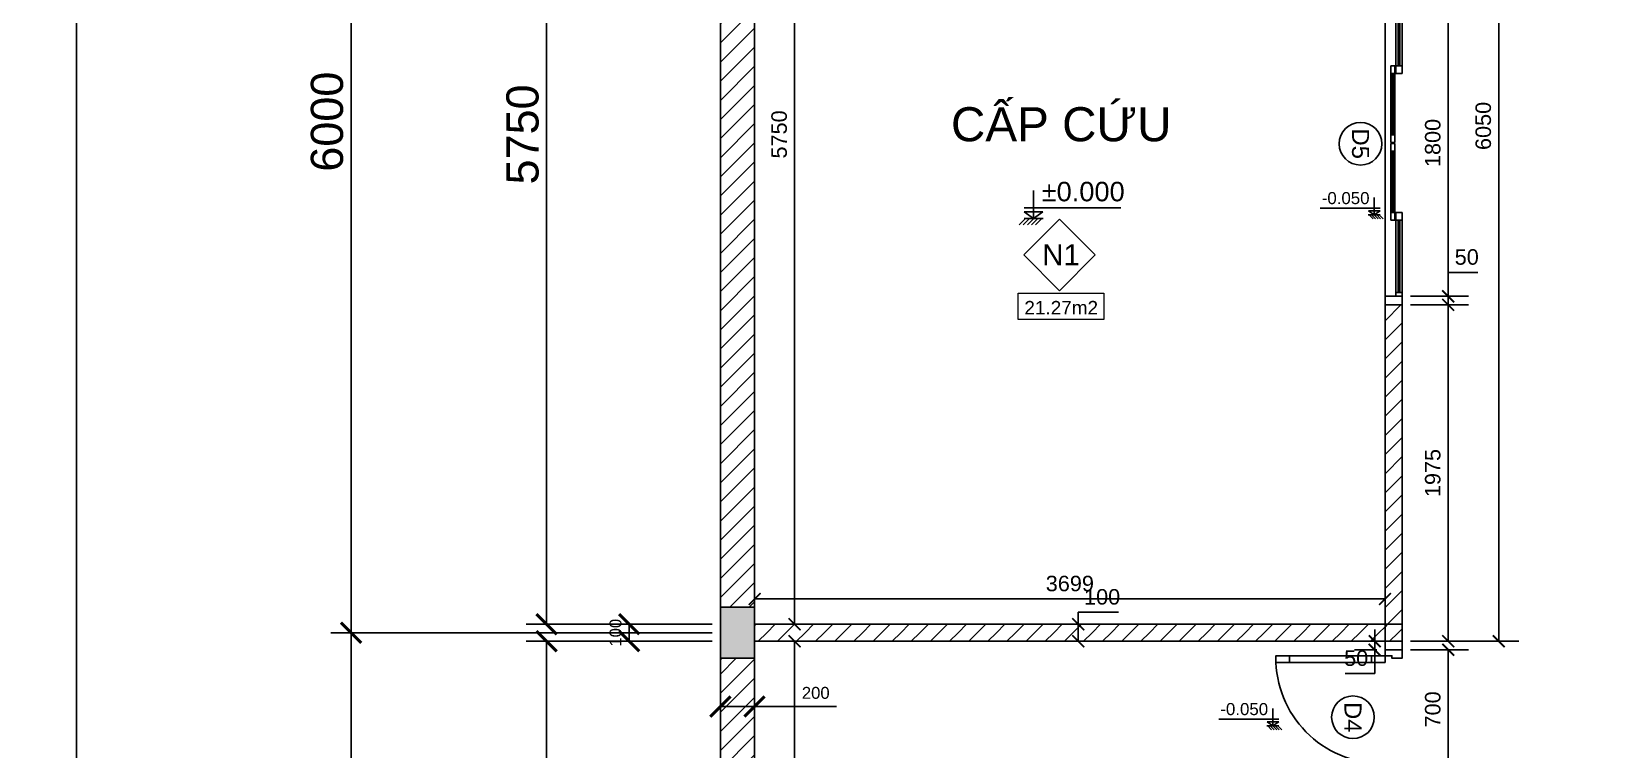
# Model space of a CAD drawing. Header units: millimetres. Extents: x -26398 to 135532, y -376633 to 43268.
# Drawn here: x 18242 to 27472, y -91085 to -86870 of the extents above; entities that cross this region are included whole.
import ezdxf
from ezdxf.enums import TextEntityAlignment as Align

# ---------------------------------------------------------------- set-up
doc = ezdxf.new("R2010")
doc.units = ezdxf.units.MM
for name, color, linetype in [('A-Door', 150, 'Continuous'), ('A5-KICHTHUOC', 251, 'Continuous'), ('cửa', 152, 'Continuous'), ('NT', 1, 'Continuous'), ('TƯỜNG', 52, 'Continuous')]:
    doc.layers.add(name, color=color, linetype=linetype)
doc.layers.add('A6-GHICHU', color=147, linetype='Continuous', lineweight=20)
doc.styles.add('GHICHU35', font='', dxfattribs={"width": 0.9, "height": 350})
doc.styles.get("Standard").update_dxf_attribs({"font": 'arial.ttf'})
doc.styles.add('TUANH', font='')
doc.styles.get('GHICHU35').set_extended_font_data('VNI-Helve')
doc.styles.get('TUANH').set_extended_font_data('VNI-Helve-Condense', bold=True)
doc.dimstyles.new('dimmatbang', dxfattribs={"dimscale": 70, "dimtxt": 2.7, "dimasz": 1.7, "dimexe": 1.7, "dimexo": 0.7, "dimtad": 1, "dimtoh": 1, "dimdec": 1, "dimtxsty": 'Standard', "dimblk": 'ARCHTICK', "dimcen": 2.5, "dimclrd": 1, "dimclre": 256, "dimadec": 0, "dimazin": 0, "dimtfac": 1, "dimtdec": 1, "dimtmove": 0, "dimatfit": 3, "dimfxl": 1, "dimarcsym": 0})

# ---------------------------------------------------------------- blocks, each defined once
blk = doc.blocks.new('AP0E12')
for p, q in [((0, 0), (0, -80)), ((0, 0), (1094, 0)), ((50, 0), (50, -80)), ((994, 0), (994, -80)), ((1094, 0), (1094, -80)), ((4000, 0), (2905, 0)), ((2905, 0), (2905, -80)), ((3005, 0), (3005, -80)), ((3950, 0), (3950, -80)), ((4000, 0), (4000, -80)), ((0, -80), (1094, -80)), ((50, -30), (994, -30)), ((50, -35), (994, -35)), ((50, -45), (994, -45)), ((50, -50), (994, -50)), ((994, -95), (1994, -95)), ((994, -95), (994, -145)), ((994, -145), (1994, -145)), ((1094, -95), (1094, -145)), ((1094, -110), (1894, -110)), ((1094, -115), (1894, -115)), ((1094, -125), (1894, -125)), ((1094, -130), (1894, -130)), ((1894, -95), (1894, -145)), ((1994, -95), (1994, -145)), ((3005, -95), (2005, -95)), ((2005, -95), (2005, -145)), ((3005, -145), (2005, -145)), ((2105, -95), (2105, -145)), ((2905, -110), (2105, -110)), ((2905, -115), (2105, -115)), ((2905, -125), (2105, -125)), ((2905, -130), (2105, -130)), ((4000, -80), (2905, -80)), ((2905, -95), (2905, -145)), ((3950, -30), (3005, -30)), ((3950, -35), (3005, -35)), ((3950, -45), (3005, -45)), ((3950, -50), (3005, -50)), ((3005, -95), (3005, -145))]:
    blk.add_line(p, q)
blk = doc.blocks.new('A$C7DB75F4D')
at = {"layer": 'A-Door'}
for points in [[(625, 740), (625, 660), (665, 660), (665, 740)], [(625, 180), (625, 660), (665, 660), (665, 180)], [(35, 100), (35, 60), (50, 60), (50, 50), (50, 0), (0, 0), (0, 100)], [(625, 100), (625, 180), (665, 180), (665, 100)], [(665, 100), (700, 100), (700, 0), (650, 0), (650, 50), (650, 60), (665, 60)]]:
    blk.add_lwpolyline(points, close=True, dxfattribs=at)
at = {"layer": 'NT', "color": 1}
blk.add_arc((650, 125), 615.5, 92.32782, 182.32782, dxfattribs=at)
blk = doc.blocks.new('1-cote nen')
for p, q in [((-2, 267), (-2, 0)), ((-91, 102), (828, 102)), ((-2, 0), (-91, 63)), ((-91, 63), (88, 63)), ((90, 0), (-91, 0)), ((-2, 0), (88, 63)), ((-137, -60), (-77, 0)), ((-99, -60), (-39, 0)), ((-60, -60), (0, 0)), ((-21, -60), (39, 0)), ((17, -60), (77, 0))]:
    blk.add_line(p, q)
at = {"ltscale": 50, "style": 'GHICHU35', "width": 0.9}
blk.add_attdef('%%P0.000', (75, 164), '', height=187, dxfattribs=at)
blk = doc.blocks.new('_ArchTick')
at = {"color": 0, "linetype": 'ByBlock', "const_width": 0.15}
blk.add_lwpolyline([(-0.5, -0.5), (0.5, 0.5)], dxfattribs=at)
blk = doc.blocks.new('*D2990')
at = {"lineweight": -2, "transparency": 16777216}
for p, q in [((22284.5, -90605.3), (22284.5, -90951.6)), ((22484.5, -90605.3), (22484.5, -90951.6))]:
    blk.add_line(p, q, dxfattribs=at)
at = {"color": 1, "lineweight": -2, "transparency": 16777216}
for p, q in [((22284.5, -90832.6), (22484.5, -90832.6)), ((22484.5, -90832.6), (22965.6, -90832.6))]:
    blk.add_line(p, q, dxfattribs=at)
at = {"layer": 'DEFPOINTS', "color": 0, "transparency": 16777216}
for p in [(22284.5, -90556.3), (22484.5, -90556.3), (22484.5, -90832.6)]:
    blk.add_point(p, dxfattribs=at)
at = {"color": 1, "lineweight": -2, "transparency": 16777216, "xscale": 119, "yscale": 119, "zscale": 119, "rotation": 180}
blk.add_blockref('_ArchTick', (22284.5, -90832.6), dxfattribs=at)
at = {"color": 1, "lineweight": -2, "transparency": 16777216, "xscale": 119, "yscale": 119, "zscale": 119}
blk.add_blockref('_ArchTick', (22484.5, -90832.6), dxfattribs=at)
at = {"color": 0, "transparency": 16777216, "insert": (22844, -90753.1), "char_height": 70, "attachment_point": 5}
blk.add_mtext('200', dxfattribs=at)
blk = doc.blocks.new('*D3107')
at = {"lineweight": -2, "transparency": 16777216}
for p, q in [((26333.5, -90499.7), (26674.1, -90499.7)), ((26333.5, -91199.7), (26674.1, -91199.7))]:
    blk.add_line(p, q, dxfattribs=at)
at = {"color": 1, "lineweight": -2, "transparency": 16777216}
blk.add_line((26555.1, -91199.7), (26555.1, -90499.7), dxfattribs=at)
at = {"layer": 'DEFPOINTS', "color": 0, "transparency": 16777216}
for p in [(26284.5, -90499.7), (26555.1, -90499.7), (26284.5, -91199.7)]:
    blk.add_point(p, dxfattribs=at)
at = {"color": 1, "lineweight": -2, "transparency": 16777216, "xscale": 70, "yscale": 70, "zscale": 70}
for p, rotation in [((26555.1, -90499.7), 90), ((26555.1, -91199.7), 270)]:
    blk.add_blockref('_ArchTick', p, dxfattribs=dict(at, rotation=rotation))
at = {"color": 0, "transparency": 16777216, "insert": (26464.9, -90849.7), "char_height": 91, "attachment_point": 5, "rotation": 90}
blk.add_mtext('700', dxfattribs=at)
blk = doc.blocks.new('*D3108')
at = {"lineweight": -2, "transparency": 16777216}
for p, q in [((26333.5, -88474.7), (26674.1, -88474.7)), ((26333.5, -90449.7), (26674.1, -90449.7))]:
    blk.add_line(p, q, dxfattribs=at)
at = {"color": 1, "lineweight": -2, "transparency": 16777216}
blk.add_line((26555.1, -90449.7), (26555.1, -88474.7), dxfattribs=at)
at = {"layer": 'DEFPOINTS', "color": 0, "transparency": 16777216}
for p in [(26284.5, -88474.7), (26555.1, -88474.7), (26284.5, -90449.7)]:
    blk.add_point(p, dxfattribs=at)
at = {"color": 1, "lineweight": -2, "transparency": 16777216, "xscale": 70, "yscale": 70, "zscale": 70}
for p, rotation in [((26555.1, -88474.7), 90), ((26555.1, -90449.7), 270)]:
    blk.add_blockref('_ArchTick', p, dxfattribs=dict(at, rotation=rotation))
at = {"color": 0, "transparency": 16777216, "insert": (26464.9, -89462.2), "char_height": 91, "attachment_point": 5, "rotation": 90}
blk.add_mtext('1975', dxfattribs=at)
blk = doc.blocks.new('*D3097')
at = {"color": 1, "lineweight": -2, "transparency": 16777216}
for p, q in [((26555.1, -88424.7), (26555.1, -88284.7)), ((26555.1, -88284.7), (26728.9, -88284.7)), ((26555.1, -88474.7), (26555.1, -88424.7)), ((26555.1, -88474.7), (26555.1, -88544.7))]:
    blk.add_line(p, q, dxfattribs=at)
at = {"lineweight": -2, "transparency": 16777216}
for p, q in [((26333.5, -88424.7), (26674.1, -88424.7)), ((26333.5, -88474.7), (26674.1, -88474.7))]:
    blk.add_line(p, q, dxfattribs=at)
at = {"layer": 'DEFPOINTS', "color": 0, "transparency": 16777216}
for p in [(26284.5, -88424.7), (26555.1, -88424.7), (26284.5, -88474.7)]:
    blk.add_point(p, dxfattribs=at)
at = {"color": 1, "lineweight": -2, "transparency": 16777216, "xscale": 70, "yscale": 70, "zscale": 70}
for p, rotation in [((26555.1, -88424.7), 270), ((26555.1, -88474.7), 90)]:
    blk.add_blockref('_ArchTick', p, dxfattribs=dict(at, rotation=rotation))
at = {"color": 0, "transparency": 16777216, "insert": (26663.9, -88194.5), "char_height": 91, "attachment_point": 5}
blk.add_mtext('50', dxfattribs=at)
blk = doc.blocks.new('*D3098')
at = {"lineweight": -2, "transparency": 16777216}
for p, q in [((26333.5, -86624.7), (26674.1, -86624.7)), ((26333.5, -88424.7), (26674.1, -88424.7))]:
    blk.add_line(p, q, dxfattribs=at)
at = {"color": 1, "lineweight": -2, "transparency": 16777216}
blk.add_line((26555.1, -88424.7), (26555.1, -86624.7), dxfattribs=at)
at = {"layer": 'DEFPOINTS', "color": 0, "transparency": 16777216}
for p in [(26284.5, -86624.7), (26555.1, -86624.7), (26284.5, -88424.7)]:
    blk.add_point(p, dxfattribs=at)
at = {"color": 1, "lineweight": -2, "transparency": 16777216, "xscale": 70, "yscale": 70, "zscale": 70}
for p, rotation in [((26555.1, -86624.7), 90), ((26555.1, -88424.7), 270)]:
    blk.add_blockref('_ArchTick', p, dxfattribs=dict(at, rotation=rotation))
at = {"color": 0, "transparency": 16777216, "insert": (26464.9, -87524.7), "char_height": 91, "attachment_point": 5, "rotation": 90}
blk.add_mtext('1800', dxfattribs=at)
blk = doc.blocks.new('*D3073')
at = {"lineweight": -2, "transparency": 16777216}
for p, q in [((26333.5, -84399.7), (26970.4, -84399.7)), ((26333.5, -90449.7), (26970.4, -90449.7))]:
    blk.add_line(p, q, dxfattribs=at)
at = {"color": 1, "lineweight": -2, "transparency": 16777216}
blk.add_line((26851.4, -90449.7), (26851.4, -84399.7), dxfattribs=at)
at = {"layer": 'DEFPOINTS', "color": 0, "transparency": 16777216}
for p in [(26284.5, -84399.7), (26851.4, -84399.7), (26284.5, -90449.7)]:
    blk.add_point(p, dxfattribs=at)
at = {"color": 1, "lineweight": -2, "transparency": 16777216, "xscale": 70, "yscale": 70, "zscale": 70}
for p, rotation in [((26851.4, -84399.7), 90), ((26851.4, -90449.7), 270)]:
    blk.add_blockref('_ArchTick', p, dxfattribs=dict(at, rotation=rotation))
at = {"color": 0, "transparency": 16777216, "insert": (26761.2, -87424.7), "char_height": 91, "attachment_point": 5, "rotation": 90}
blk.add_mtext('6050', dxfattribs=at)
blk = doc.blocks.new('*D3063')
at = {"lineweight": -2, "transparency": 16777216}
for p, q in [((22534.5, -84599.7), (22838.8, -84599.7)), ((22534.5, -90349.7), (22838.8, -90349.7))]:
    blk.add_line(p, q, dxfattribs=at)
at = {"color": 1, "lineweight": -2, "transparency": 16777216}
blk.add_line((22719.8, -90349.7), (22719.8, -84599.7), dxfattribs=at)
at = {"layer": 'DEFPOINTS', "color": 0, "transparency": 16777216}
for p in [(22485.5, -84599.7), (22719.8, -84599.7), (22485.5, -90349.7)]:
    blk.add_point(p, dxfattribs=at)
at = {"color": 1, "lineweight": -2, "transparency": 16777216, "xscale": 70, "yscale": 70, "zscale": 70}
for p, rotation in [((22719.8, -84599.7), 90), ((22719.8, -90349.7), 270)]:
    blk.add_blockref('_ArchTick', p, dxfattribs=dict(at, rotation=rotation))
at = {"color": 0, "transparency": 16777216, "insert": (22629.6, -87474.7), "char_height": 91, "attachment_point": 5, "rotation": 90}
blk.add_mtext('5750', dxfattribs=at)
blk = doc.blocks.new('*D3064')
at = {"lineweight": -2, "transparency": 16777216}
for p, q in [((22485.5, -90300.7), (22485.5, -90082.6)), ((26184.5, -90300.7), (26184.5, -90082.6))]:
    blk.add_line(p, q, dxfattribs=at)
at = {"color": 1, "lineweight": -2, "transparency": 16777216}
blk.add_line((22485.5, -90201.6), (26184.5, -90201.6), dxfattribs=at)
at = {"layer": 'DEFPOINTS', "color": 0, "transparency": 16777216}
for p in [(26184.5, -90201.6), (22485.5, -90349.7), (26184.5, -90349.7)]:
    blk.add_point(p, dxfattribs=at)
at = {"color": 1, "lineweight": -2, "transparency": 16777216, "xscale": 70, "yscale": 70, "zscale": 70, "rotation": 180}
blk.add_blockref('_ArchTick', (22485.5, -90201.6), dxfattribs=at)
at = {"color": 1, "lineweight": -2, "transparency": 16777216, "xscale": 70, "yscale": 70, "zscale": 70}
blk.add_blockref('_ArchTick', (26184.5, -90201.6), dxfattribs=at)
at = {"color": 0, "transparency": 16777216, "insert": (24335, -90111.3), "char_height": 91, "attachment_point": 5}
blk.add_mtext('3699', dxfattribs=at)
blk = doc.blocks.new('*D2967')
at = {"layer": 'DEFPOINTS', "color": 0, "transparency": 16777216}
for p in [(22484.5, -90449.7), (22484.5, -93349.7), (22719.8, -93349.7)]:
    blk.add_point(p, dxfattribs=at)
at = {"layer": 'TƯỜNG', "lineweight": -2, "transparency": 16777216}
for p, q in [((22533.5, -90449.7), (22838.8, -90449.7)), ((22533.5, -93349.7), (22838.8, -93349.7))]:
    blk.add_line(p, q, dxfattribs=at)
at = {"layer": 'TƯỜNG', "color": 1, "lineweight": -2, "transparency": 16777216}
blk.add_line((22719.8, -90449.7), (22719.8, -93349.7), dxfattribs=at)
at = {"layer": 'TƯỜNG', "color": 1, "lineweight": -2, "transparency": 16777216, "xscale": 70, "yscale": 70, "zscale": 70}
for p, rotation in [((22719.8, -90449.7), 90), ((22719.8, -93349.7), 270)]:
    blk.add_blockref('_ArchTick', p, dxfattribs=dict(at, rotation=rotation))
at = {"layer": 'TƯỜNG', "color": 0, "transparency": 16777216, "insert": (22629.6, -91899.7), "char_height": 91, "attachment_point": 5, "rotation": 90}
blk.add_mtext('2900', dxfattribs=at)
blk = doc.blocks.new('*D3068')
at = {"lineweight": -2, "transparency": 16777216}
for p, q in [((24302.9, -90349.7), (24503.5, -90349.7)), ((24302.9, -90449.7), (24503.5, -90449.7))]:
    blk.add_line(p, q, dxfattribs=at)
at = {"color": 1, "lineweight": -2, "transparency": 16777216}
for p, q in [((24384.5, -90349.7), (24384.5, -90279.7)), ((24384.5, -90279.7), (24620.4, -90279.7)), ((24384.5, -90449.7), (24384.5, -90349.7))]:
    blk.add_line(p, q, dxfattribs=at)
at = {"layer": 'DEFPOINTS', "color": 0, "transparency": 16777216}
for p in [(24253.9, -90349.7), (24384.5, -90349.7), (24253.9, -90449.7)]:
    blk.add_point(p, dxfattribs=at)
at = {"color": 1, "lineweight": -2, "transparency": 16777216, "xscale": 70, "yscale": 70, "zscale": 70}
for p, rotation in [((24384.5, -90349.7), 90), ((24384.5, -90449.7), 270)]:
    blk.add_blockref('_ArchTick', p, dxfattribs=dict(at, rotation=rotation))
at = {"color": 0, "transparency": 16777216, "insert": (24524.3, -90189.5), "char_height": 91, "attachment_point": 5}
blk.add_mtext('100', dxfattribs=at)
blk = doc.blocks.new('*D3048')
at = {"lineweight": -2, "transparency": 16777216}
for p, q in [((26135.5, -90449.7), (26004.8, -90449.7)), ((26135.5, -90499.7), (26004.8, -90499.7))]:
    blk.add_line(p, q, dxfattribs=at)
at = {"color": 1, "lineweight": -2, "transparency": 16777216}
for p, q in [((26123.8, -90449.7), (26123.8, -90379.7)), ((26123.8, -90449.7), (26123.8, -90499.7)), ((26123.8, -90499.7), (26123.8, -90639.7)), ((26123.8, -90639.7), (25950, -90639.7))]:
    blk.add_line(p, q, dxfattribs=at)
at = {"layer": 'DEFPOINTS', "color": 0, "transparency": 16777216}
for p in [(26184.5, -90449.7), (26123.8, -90499.7), (26184.5, -90499.7)]:
    blk.add_point(p, dxfattribs=at)
at = {"color": 1, "lineweight": -2, "transparency": 16777216, "xscale": 70, "yscale": 70, "zscale": 70}
for p, rotation in [((26123.8, -90449.7), 270), ((26123.8, -90499.7), 90)]:
    blk.add_blockref('_ArchTick', p, dxfattribs=dict(at, rotation=rotation))
at = {"color": 0, "transparency": 16777216, "insert": (26015, -90549.5), "char_height": 91, "attachment_point": 5}
blk.add_mtext('50', dxfattribs=at)
blk = doc.blocks.new('*D3176')
at = {"lineweight": -2, "transparency": 16777216}
for p, q in [((22235.5, -84599.7), (21145.5, -84599.7)), ((22235.5, -90349.7), (21145.5, -90349.7))]:
    blk.add_line(p, q, dxfattribs=at)
at = {"color": 1, "lineweight": -2, "transparency": 16777216}
blk.add_line((21264.5, -84599.7), (21264.5, -90349.7), dxfattribs=at)
at = {"layer": 'DEFPOINTS', "color": 0, "transparency": 16777216}
for p in [(22284.5, -84599.7), (21264.5, -90349.7), (22284.5, -90349.7)]:
    blk.add_point(p, dxfattribs=at)
at = {"color": 1, "lineweight": -2, "transparency": 16777216, "xscale": 119, "yscale": 119, "zscale": 119}
for p, rotation in [((21264.5, -84599.7), 90), ((21264.5, -90349.7), 270)]:
    blk.add_blockref('_ArchTick', p, dxfattribs=dict(at, rotation=rotation))
at = {"color": 0, "transparency": 16777216, "insert": (21124.3, -87474.7), "char_height": 189, "attachment_point": 5, "rotation": 90}
blk.add_mtext('5750', dxfattribs=at)
blk = doc.blocks.new('*D3177')
at = {"lineweight": -2, "transparency": 16777216}
for p, q in [((22235.5, -90349.7), (21629.9, -90349.7)), ((22235.5, -90449.7), (21629.9, -90449.7))]:
    blk.add_line(p, q, dxfattribs=at)
at = {"color": 1, "lineweight": -2, "transparency": 16777216}
blk.add_line((21748.9, -90349.7), (21748.9, -90449.7), dxfattribs=at)
at = {"layer": 'DEFPOINTS', "color": 0, "transparency": 16777216}
for p in [(22284.5, -90349.7), (21748.9, -90449.7), (22284.5, -90449.7)]:
    blk.add_point(p, dxfattribs=at)
at = {"color": 1, "lineweight": -2, "transparency": 16777216, "xscale": 119, "yscale": 119, "zscale": 119}
for p, rotation in [((21748.9, -90349.7), 90), ((21748.9, -90449.7), 270)]:
    blk.add_blockref('_ArchTick', p, dxfattribs=dict(at, rotation=rotation))
at = {"color": 0, "transparency": 16777216, "insert": (21669.4, -90399.7), "char_height": 70, "attachment_point": 5, "rotation": 90}
blk.add_mtext('100', dxfattribs=at)
blk = doc.blocks.new('*D3178')
at = {"lineweight": -2, "transparency": 16777216}
for p, q in [((22235.5, -90449.7), (21145.5, -90449.7)), ((22235.5, -93349.7), (21145.5, -93349.7))]:
    blk.add_line(p, q, dxfattribs=at)
at = {"color": 1, "lineweight": -2, "transparency": 16777216}
blk.add_line((21264.5, -90449.7), (21264.5, -93349.7), dxfattribs=at)
at = {"layer": 'DEFPOINTS', "color": 0, "transparency": 16777216}
for p in [(22284.5, -90449.7), (21264.5, -93349.7), (22284.5, -93349.7)]:
    blk.add_point(p, dxfattribs=at)
at = {"color": 1, "lineweight": -2, "transparency": 16777216, "xscale": 119, "yscale": 119, "zscale": 119}
for p, rotation in [((21264.5, -90449.7), 90), ((21264.5, -93349.7), 270)]:
    blk.add_blockref('_ArchTick', p, dxfattribs=dict(at, rotation=rotation))
at = {"color": 0, "transparency": 16777216, "insert": (21124.3, -91899.7), "char_height": 189, "attachment_point": 5, "rotation": 90}
blk.add_mtext('2900', dxfattribs=at)
blk = doc.blocks.new('*D3191')
at = {"lineweight": -2, "transparency": 16777216}
for p, q in [((22235.5, -76399.7), (18387.3, -76399.7)), ((22235.5, -116399.7), (18387.3, -116399.7))]:
    blk.add_line(p, q, dxfattribs=at)
at = {"color": 1, "lineweight": -2, "transparency": 16777216}
blk.add_line((18506.3, -76399.7), (18506.3, -116399.7), dxfattribs=at)
at = {"layer": 'DEFPOINTS', "color": 0, "transparency": 16777216}
for p in [(22284.5, -76399.7), (18506.3, -116399.7), (22284.5, -116399.7)]:
    blk.add_point(p, dxfattribs=at)
at = {"color": 1, "lineweight": -2, "transparency": 16777216, "xscale": 119, "yscale": 119, "zscale": 119}
for p, rotation in [((18506.3, -76399.7), 90), ((18506.3, -116399.7), 270)]:
    blk.add_blockref('_ArchTick', p, dxfattribs=dict(at, rotation=rotation))
at = {"color": 0, "transparency": 16777216, "insert": (18366, -96399.7), "char_height": 189, "attachment_point": 5, "rotation": 90}
blk.add_mtext('40000', dxfattribs=at)
blk = doc.blocks.new('*D3193')
at = {"lineweight": -2, "transparency": 16777216}
for p, q in [((22235.5, -84399.7), (19998.3, -84399.7)), ((22235.5, -90399.7), (19998.3, -90399.7))]:
    blk.add_line(p, q, dxfattribs=at)
at = {"color": 1, "lineweight": -2, "transparency": 16777216}
blk.add_line((20117.3, -84399.7), (20117.3, -90399.7), dxfattribs=at)
at = {"layer": 'DEFPOINTS', "color": 0, "transparency": 16777216}
for p in [(22284.5, -84399.7), (20117.3, -90399.7), (22284.5, -90399.7)]:
    blk.add_point(p, dxfattribs=at)
at = {"color": 1, "lineweight": -2, "transparency": 16777216, "xscale": 119, "yscale": 119, "zscale": 119}
for p, rotation in [((20117.3, -84399.7), 90), ((20117.3, -90399.7), 270)]:
    blk.add_blockref('_ArchTick', p, dxfattribs=dict(at, rotation=rotation))
at = {"color": 0, "transparency": 16777216, "insert": (19977, -87399.7), "char_height": 189, "attachment_point": 5, "rotation": 90}
blk.add_mtext('6000', dxfattribs=at)
blk = doc.blocks.new('*D3194')
at = {"lineweight": -2, "transparency": 16777216}
for p, q in [((22235.5, -90399.7), (19998.3, -90399.7)), ((22235.5, -93399.7), (19998.3, -93399.7))]:
    blk.add_line(p, q, dxfattribs=at)
at = {"color": 1, "lineweight": -2, "transparency": 16777216}
blk.add_line((20117.3, -90399.7), (20117.3, -93399.7), dxfattribs=at)
at = {"layer": 'DEFPOINTS', "color": 0, "transparency": 16777216}
for p in [(22284.5, -90399.7), (20117.3, -93399.7), (22284.5, -93399.7)]:
    blk.add_point(p, dxfattribs=at)
at = {"color": 1, "lineweight": -2, "transparency": 16777216, "xscale": 119, "yscale": 119, "zscale": 119}
for p, rotation in [((20117.3, -90399.7), 90), ((20117.3, -93399.7), 270)]:
    blk.add_blockref('_ArchTick', p, dxfattribs=dict(at, rotation=rotation))
at = {"color": 0, "transparency": 16777216, "insert": (19977, -91899.7), "char_height": 189, "attachment_point": 5, "rotation": 90}
blk.add_mtext('3000', dxfattribs=at)

msp = doc.modelspace()

# ---------------------------------------------------------------- hatches: boundary and pattern name
h = msp.add_hatch(color=1)
h.dxf.hatch_style = 1
h.paths.add_polyline_path([(22284.47, -90249.71), (22284.47, -90549.71), (22484.47, -90549.71), (22484.47, -90249.71)])
at = {"layer": 'TƯỜNG'}
h = msp.add_hatch(dxfattribs=at)
h.set_pattern_fill('ANSI31', color=256, scale=25)
h.paths.add_polyline_path([(22484.47, -110399.71), (22284.47, -110399.71), (22284.47, -112303.46), (22484.47, -112303.46)])
h.paths.add_polyline_path([(26184.47, -110199.71), (22484.47, -110199.71), (22484.47, -110399.71), (26184.47, -110399.71)])
h.paths.add_polyline_path([(22484.47, -108399.71), (22484.47, -106549.71), (22284.47, -106549.71), (22284.47, -110199.71), (22484.47, -110199.71)])
h.paths.add_polyline_path([(22484.47, -112603.46), (22284.47, -112603.46), (22284.47, -114399.71), (22484.47, -114399.71)])
h.paths.add_polyline_path([(22484.47, -114399.71), (22284.47, -114399.71), (22284.47, -116199.71), (22484.47, -116199.71)])
h.paths.add_polyline_path([(22484.47, -102549.71), (22284.47, -102549.71), (22284.47, -106249.71), (22484.47, -106249.71)])
h.paths.add_polyline_path([(22484.47, -96549.71), (22284.47, -96549.71), (22284.47, -102249.71), (22484.47, -102249.71)])
h.paths.add_polyline_path([(22484.47, -93549.71), (22284.47, -93549.71), (22284.47, -96249.71), (22431.63, -96249.71), (22484.47, -96196.86)])
h.paths.add_polyline_path([(22484.47, -90549.71), (22294.46, -90549.71), (22284.47, -90559.7), (22284.47, -93249.71), (22484.47, -93249.71)])
h.paths.add_polyline_path([(22484.47, -84599.71), (22284.47, -84599.71), (22284.47, -90249.71), (22482.21, -90249.71), (22484.47, -90247.45)])
h.paths.add_polyline_path([(22484.47, -81393.43), (22484.47, -76399.71), (22284.47, -76399.71), (22284.47, -84399.71), (22484.47, -84399.71), (22484.47, -82449.71)])

# ---------------------------------------------------------------- linework, layer by layer
for p, q in [((26218.99, -87670.16), (26229.24, -87670.16)), ((26229.24, -87739.2), (26218.99, -87739.2))]:
    msp.add_line(p, q)
at = {"linetype": 'Continuous'}
for p, q in [((26184.47, -88568), (26277.77, -88474.71)), ((26184.47, -88680.26), (26284.47, -88580.26)), ((26184.47, -88792.51), (26284.47, -88692.51)), ((26184.47, -88904.76), (26284.47, -88804.76)), ((26184.47, -89017.02), (26284.47, -88917.02)), ((26184.47, -89129.27), (26284.47, -89029.27)), ((26184.47, -89241.52), (26284.47, -89141.52)), ((26184.47, -89353.78), (26284.47, -89253.78)), ((26184.47, -89466.03), (26284.47, -89366.03)), ((26184.47, -89578.28), (26284.47, -89478.28)), ((26184.47, -89690.53), (26284.47, -89590.53)), ((26184.47, -89802.79), (26284.47, -89702.79)), ((26184.47, -89915.04), (26284.47, -89815.04)), ((26184.47, -90027.29), (26284.47, -89927.29)), ((26184.47, -90139.55), (26284.47, -90039.55)), ((26184.47, -90251.8), (26284.47, -90151.8)), ((22482.21, -90249.71), (22484.47, -90247.45)), ((26198.82, -90349.71), (26284.47, -90264.05)), ((22484.47, -90359.7), (22494.46, -90349.71)), ((26261.07, -90399.71), (26284.47, -90376.31)), ((22284.47, -90559.7), (22294.46, -90549.71))]:
    msp.add_line(p, q, dxfattribs=at)
for points in [[(22485.48, -84599.71), (26184.47, -84599.71), (26184.47, -90349.71), (22485.48, -90349.71)], [(26284.47, -88424.71), (26284.47, -88474.71), (26184.47, -88474.71), (26184.47, -88424.71)], [(22484.47, -90549.71), (22284.47, -90549.71), (22284.47, -90249.71), (22484.47, -90249.71)], [(26184.47, -90449.71), (26184.47, -90499.71), (26284.47, -90499.71), (26284.47, -90449.71)]]:
    msp.add_lwpolyline(points, close=True)
for centre in [(26040.83, -87529.1), (25996.46, -90895.84)]:
    msp.add_circle(centre, 125.19)
at = {"layer": 'A6-GHICHU', "ltscale": 0.5}
for points in [[(24274.28, -88391.81), (24484.44, -88181.65), (24274.28, -87971.5), (24064.13, -88181.65)], [(24032.46, -88406.57), (24533.52, -88406.57), (24533.52, -88561.07), (24032.46, -88561.07)]]:
    msp.add_lwpolyline(points, close=True, dxfattribs=at)
at = {"layer": 'TƯỜNG'}
for p, q in [((22284.47, -76399.71), (22284.47, -114399.71)), ((22484.47, -76399.71), (22484.47, -114399.71)), ((22284.47, -110399.71), (22284.47, -84399.71)), ((22484.47, -110199.71), (22484.47, -84599.71)), ((26184.47, -88474.71), (26184.47, -90534.71)), ((26284.47, -88474.71), (26284.47, -90549.71)), ((22484.47, -90349.71), (26284.47, -90349.71)), ((22556.71, -90399.71), (22606.71, -90349.71)), ((22668.97, -90399.71), (22718.97, -90349.71)), ((22781.22, -90399.71), (22831.22, -90349.71)), ((22893.47, -90399.71), (22943.47, -90349.71)), ((23005.73, -90399.71), (23055.73, -90349.71)), ((23117.98, -90399.71), (23167.98, -90349.71)), ((23230.23, -90399.71), (23280.23, -90349.71)), ((23342.49, -90399.71), (23392.49, -90349.71)), ((23454.74, -90399.71), (23504.74, -90349.71)), ((23566.99, -90399.71), (23616.99, -90349.71)), ((23679.25, -90399.71), (23729.25, -90349.71)), ((23791.5, -90399.71), (23841.5, -90349.71)), ((23903.75, -90399.71), (23953.75, -90349.71)), ((24016.01, -90399.71), (24066.01, -90349.71)), ((24128.26, -90399.71), (24178.26, -90349.71)), ((24240.51, -90399.71), (24290.51, -90349.71)), ((24352.77, -90399.71), (24402.77, -90349.71)), ((24465.02, -90399.71), (24515.02, -90349.71)), ((24577.27, -90399.71), (24627.27, -90349.71)), ((24689.53, -90399.71), (24739.53, -90349.71)), ((24801.78, -90399.71), (24851.78, -90349.71)), ((24914.03, -90399.71), (24964.03, -90349.71)), ((25026.29, -90399.71), (25076.29, -90349.71)), ((25138.54, -90399.71), (25188.54, -90349.71)), ((25250.79, -90399.71), (25300.79, -90349.71)), ((25363.04, -90399.71), (25413.04, -90349.71)), ((25475.3, -90399.71), (25525.3, -90349.71)), ((25587.55, -90399.71), (25637.55, -90349.71)), ((25699.8, -90399.71), (25749.8, -90349.71)), ((25812.06, -90399.71), (25862.06, -90349.71)), ((25924.31, -90399.71), (25974.31, -90349.71)), ((26036.56, -90399.71), (26086.56, -90349.71)), ((26148.82, -90399.71), (26184.47, -90364.05)), ((26184.47, -90364.05), (26198.82, -90349.71)), ((22484.47, -90449.71), (26284.47, -90449.71)), ((22506.71, -90449.71), (22556.71, -90399.71)), ((22618.97, -90449.71), (22668.97, -90399.71)), ((22731.22, -90449.71), (22781.22, -90399.71)), ((22843.47, -90449.71), (22893.47, -90399.71)), ((22955.73, -90449.71), (23005.73, -90399.71)), ((23067.98, -90449.71), (23117.98, -90399.71)), ((23180.23, -90449.71), (23230.23, -90399.71)), ((23292.49, -90449.71), (23342.49, -90399.71)), ((23404.74, -90449.71), (23454.74, -90399.71)), ((23516.99, -90449.71), (23566.99, -90399.71)), ((23629.25, -90449.71), (23679.25, -90399.71)), ((23741.5, -90449.71), (23791.5, -90399.71)), ((23853.75, -90449.71), (23903.75, -90399.71)), ((23966.01, -90449.71), (24016.01, -90399.71)), ((24078.26, -90449.71), (24128.26, -90399.71)), ((24190.51, -90449.71), (24240.51, -90399.71)), ((24302.77, -90449.71), (24352.77, -90399.71)), ((24415.02, -90449.71), (24465.02, -90399.71)), ((24527.27, -90449.71), (24577.27, -90399.71)), ((24639.53, -90449.71), (24689.53, -90399.71)), ((24751.78, -90449.71), (24801.78, -90399.71)), ((24864.03, -90449.71), (24914.03, -90399.71)), ((24976.29, -90449.71), (25026.29, -90399.71)), ((25088.54, -90449.71), (25138.54, -90399.71)), ((25200.79, -90449.71), (25250.79, -90399.71)), ((25313.04, -90449.71), (25363.04, -90399.71)), ((25425.3, -90449.71), (25475.3, -90399.71)), ((25537.55, -90449.71), (25587.55, -90399.71)), ((25649.8, -90449.71), (25699.8, -90399.71)), ((25762.06, -90449.71), (25812.06, -90399.71)), ((25874.31, -90449.71), (25924.31, -90399.71)), ((25986.56, -90449.71), (26036.56, -90399.71)), ((26098.82, -90449.71), (26148.82, -90399.71)), ((26211.07, -90449.71), (26261.07, -90399.71))]:
    msp.add_line(p, q, dxfattribs=at)
msp.add_lwpolyline([(32284.47, -76399.71), (32284.47, -114399.71), (22284.47, -114399.71), (22284.47, -76399.71), (23818.5, -76399.71)], dxfattribs=at)

# ---------------------------------------------------------------- block references
at = {"layer": 'A5-KICHTHUOC', "ltscale": 0.5}
ref = msp.add_blockref('1-cote nen', (24123.1, -87968.36), dxfattribs=dict(at, xscale=0.61735318627815, yscale=0.61735318627815, zscale=0.61735318627815))
ref.add_attrib('%%P0.000', '%%P0.000', (24169.69, -87867.14), dxfattribs={"layer": '0', "color": 4, "ltscale": 50, "height": 114.325})
ref = msp.add_blockref('1-cote nen', (26120.77, -87946.35), dxfattribs=dict(at, xscale=-0.3822541714018616, yscale=0.3822541714018616, zscale=0.3822541714018616))
ref.add_attrib('%%P0.000', '-0.050', (25813.12, -87883.68), dxfattribs={"layer": '0', "color": 4, "ltscale": 50, "height": 70.788})
ref = msp.add_blockref('1-cote nen', (25525.7, -90945.86), dxfattribs=dict(at, xscale=-0.3822541714018616, yscale=0.3822541714018616, zscale=0.3822541714018616))
ref.add_attrib('%%P0.000', '-0.050', (25218.04, -90883.19), dxfattribs={"layer": '0', "color": 4, "ltscale": 50, "height": 70.788})
at = {"layer": 'cửa', "xscale": -0.4500000000000043, "yscale": 0.4500000000000043, "zscale": 0.4500000000000043, "rotation": 270}
msp.add_blockref('AP0E12', (26284.47, -88424.71), dxfattribs=at)
at = {"layer": 'cửa', "rotation": 90.00000000000001}
msp.add_blockref('A$C7DB75F4D', (26284.47, -91199.71), dxfattribs=at)

# ---------------------------------------------------------------- texts
msp.add_text('CẤP CỨU', height=200).set_placement((24284.47, -87414.82), align=Align.MIDDLE_CENTER)
at = {"layer": 'A6-GHICHU', "ltscale": 0.5, "attachment_point": 5, "style": 'TUANH'}
for s, insert, char_height in [('{\\fArial|b0|i0|c0|p34;N1}', (24283.62, -88181.4), 123.835), ('{\\fArial|b0|i0|c163|p34;21.27\\fArial|b0|i0|c0|p34;m2}', (24284.35, -88491.82), 79.5593)]:
    msp.add_mtext(s, dxfattribs=dict(at, insert=insert, char_height=char_height))
at = {"layer": 'TƯỜNG'}
for s, p in [('D5', (26040.83, -87529.1)), ('D4', (25996.46, -90895.84))]:
    msp.add_text(s, height=100.154, rotation=270, dxfattribs=at).set_placement(p, align=Align.MIDDLE_CENTER)

# ---------------------------------------------------------------- dimensions: what is measured, and where the dimension line sits
for base, p1, p2, picture, middle in [((18506.26, -116399.71), (22284.47, -76399.71), (22284.47, -116399.71), '*D3191', (18366.01, -96399.71)), ((20117.27, -90399.71), (22284.47, -84399.71), (22284.47, -90399.71), '*D3193', (19977.02, -87399.71)), ((21264.55, -90349.71), (22284.47, -84599.71), (22284.47, -90349.71), '*D3176', (21124.3, -87474.71)), ((20117.27, -93399.71), (22284.47, -90399.71), (22284.47, -93399.71), '*D3194', (19976.96, -91899.71)), ((21264.55, -93349.71), (22284.47, -90449.71), (22284.47, -93349.71), '*D3178', (21124.3, -91899.71))]:
    dim = msp.add_linear_dim(base=base, p1=p1, p2=p2, angle=90, dimstyle='dimmatbang')
    dim.commit()
    dim.dimension.update_dxf_attribs({"geometry": picture, "text_midpoint": middle})
for base, p1, p2, picture, middle in [((26851.39, -84399.71), (26284.47, -90449.71), (26284.47, -84399.71), '*D3073', (26761.17, -87424.71)), ((22719.81, -84599.71), (22485.48, -90349.71), (22485.48, -84599.71), '*D3063', (22629.6, -87474.71)), ((26555.14, -86624.71), (26284.47, -88424.71), (26284.47, -86624.71), '*D3098', (26464.93, -87524.71)), ((26555.14, -88424.71), (26284.47, -88474.71), (26284.47, -88424.71), '*D3097', (26663.91, -88194.49)), ((26555.14, -88474.71), (26284.47, -90449.71), (26284.47, -88474.71), '*D3108', (26464.93, -89462.21)), ((24384.47, -90349.71), (24253.94, -90449.71), (24253.94, -90349.71), '*D3068', (24524.31, -90189.49)), ((26123.78, -90499.71), (26184.47, -90449.71), (26184.47, -90499.71), '*D3048', (26015, -90549.49)), ((26555.14, -90499.71), (26284.47, -91199.71), (26284.47, -90499.71), '*D3107', (26464.93, -90849.71))]:
    dim = msp.add_linear_dim(base=base, p1=p1, p2=p2, angle=90, dimstyle='dimmatbang', override={"dimtxt": 1.3, "dimasz": 1})
    dim.commit()
    dim.dimension.update_dxf_attribs({"geometry": picture, "text_midpoint": middle})
dim = msp.add_linear_dim(base=(26184.47, -90201.57), p1=(22485.48, -90349.71), p2=(26184.47, -90349.71), dimstyle='dimmatbang', override={"dimtxt": 1.3, "dimasz": 1})
dim.commit()
dim.dimension.update_dxf_attribs({"geometry": '*D3064', "text_midpoint": (24334.97, -90111.33)})
dim = msp.add_linear_dim(base=(21748.92, -90449.71), p1=(22284.47, -90349.71), p2=(22284.47, -90449.71), angle=90, dimstyle='dimmatbang', override={"dimtxt": 1})
dim.commit()
dim.dimension.update_dxf_attribs({"geometry": '*D3177', "text_midpoint": (21748.92, -90399.71), "dimtype": 160})
dim = msp.add_linear_dim(base=(22484.47, -90832.61), p1=(22284.47, -90556.26), p2=(22484.47, -90556.26), dimstyle='dimmatbang', override={"dimtxt": 1})
dim.commit()
dim.dimension.update_dxf_attribs({"geometry": '*D2990', "text_midpoint": (22844.03, -90832.61), "dimtype": 160})
dim = msp.add_linear_dim(base=(22719.81, -93349.71), p1=(22484.47, -90449.71), p2=(22484.47, -93349.71), angle=90, dimstyle='dimmatbang', override={"dimtxt": 1.3, "dimasz": 1}, dxfattribs=at)
dim.commit()
dim.dimension.update_dxf_attribs({"geometry": '*D2967', "text_midpoint": (22629.6, -91899.71)})

doc.saveas('drawing.dxf')
